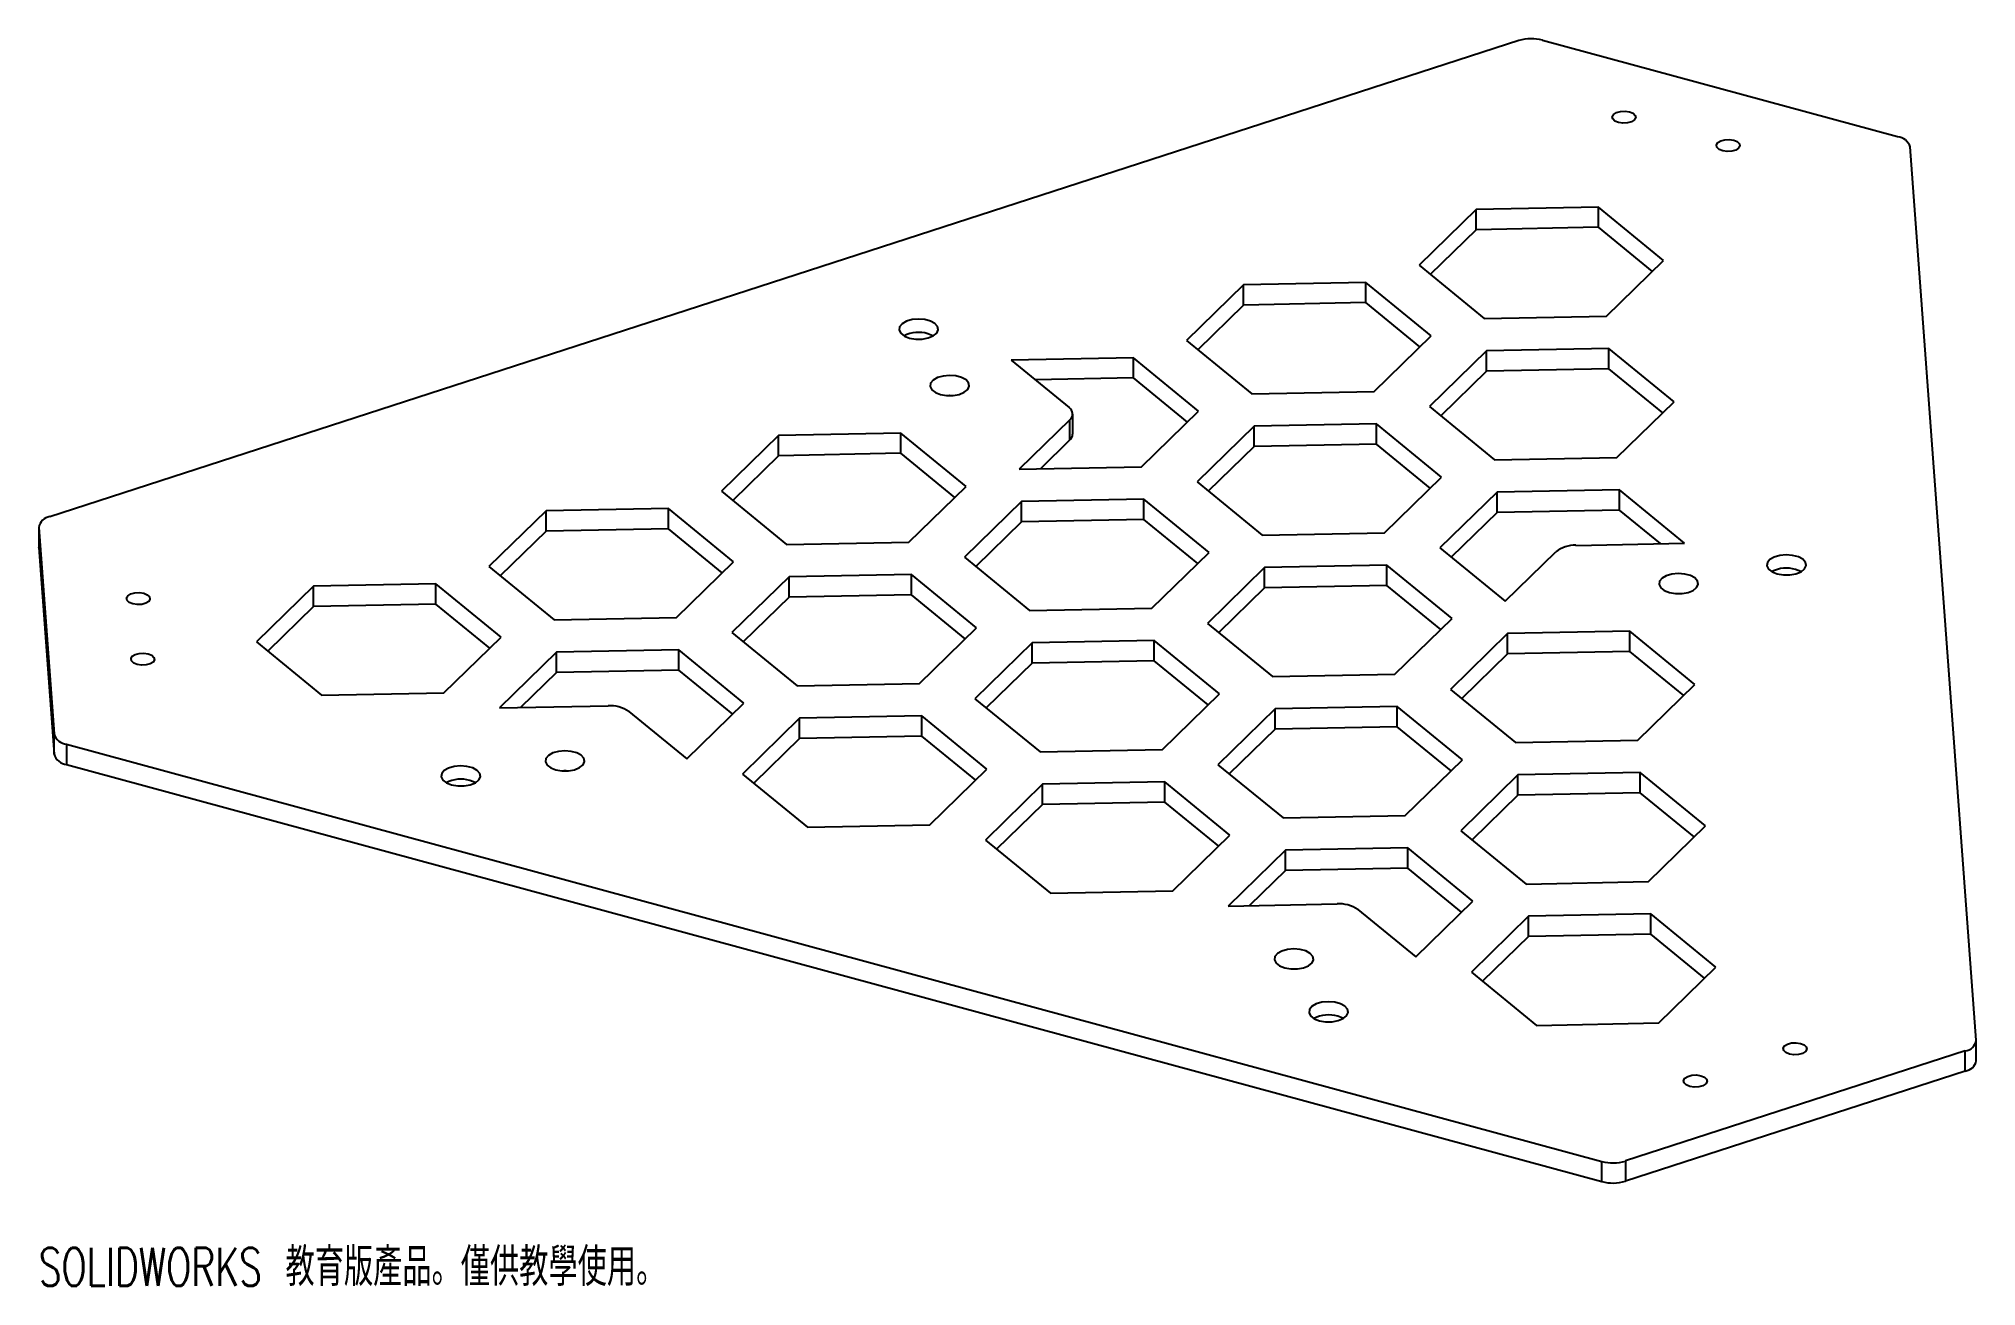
# Paper-space layout '_不等角視圖' of a CAD drawing. Header units: millimetres. Extents: x -146 to 101, y -86 to 73.
import ezdxf

# ---------------------------------------------------------------- set-up
doc = ezdxf.new("R2010")
doc.units = ezdxf.units.MM
doc.styles.add('SLDTEXTSTYLE0', font='TXT', dxfattribs={"width": 0.7, "bigfont": 'bigfont'})

psp = doc.layouts.new('_不等角視圖')

# ---------------------------------------------------------------- linework, layer by layer
at = {"color": 7, "linetype": 'Continuous', "lineweight": 25}
for p, q in [((42.26, 72.34), (-144.92, 11.68)), ((45.26, 72.4), (90.5, 60.11)), ((100.51, -55.02), (92.1, 58.8)), ((36.81, 50.82), (29.53, 43.72)), ((52.38, 51.13), (36.81, 50.82)), ((36.81, 48.25), (36.81, 50.82)), ((60.69, 44.33), (52.38, 51.13)), ((52.38, 48.56), (52.38, 51.13)), ((36.81, 48.25), (30.96, 42.55)), ((52.38, 48.56), (36.81, 48.25)), ((59.25, 42.93), (52.38, 48.56)), ((29.53, 43.72), (37.83, 36.93)), ((53.41, 37.23), (60.69, 44.33)), ((7.18, 41.22), (-0.09, 34.12)), ((22.76, 41.53), (7.18, 41.22)), ((7.18, 38.65), (7.18, 41.22)), ((31.06, 34.73), (22.76, 41.53)), ((22.76, 38.96), (22.76, 41.53)), ((7.18, 38.65), (1.34, 32.95)), ((22.76, 38.96), (7.18, 38.65)), ((29.63, 33.33), (22.76, 38.96)), ((37.83, 36.93), (53.41, 37.23)), ((23.79, 27.63), (31.06, 34.73)), ((-0.09, 34.12), (8.21, 27.33)), ((38.14, 32.81), (30.86, 25.71)), ((53.71, 33.11), (38.14, 32.81)), ((38.14, 30.24), (38.14, 32.81)), ((62.02, 26.32), (53.71, 33.11)), ((53.71, 30.54), (53.71, 33.11)), ((-6.86, 31.93), (-22.44, 31.62)), ((-22.44, 31.62), (-15.06, 25.58)), ((1.44, 25.13), (-6.86, 31.93)), ((-6.86, 29.36), (-6.86, 31.93)), ((38.14, 30.24), (32.3, 24.54)), ((53.71, 30.54), (38.14, 30.24)), ((60.58, 24.92), (53.71, 30.54)), ((-6.86, 29.36), (-19.37, 29.11)), ((0.01, 23.73), (-6.86, 29.36)), ((8.21, 27.33), (23.79, 27.63)), ((-14.6, 22.19), (-14.6, 24.76)), ((-5.84, 18.03), (1.44, 25.13)), ((30.86, 25.71), (39.16, 18.91)), ((54.74, 19.22), (62.02, 26.32)), ((-36.49, 22.33), (-52.06, 22.02)), ((-28.18, 15.53), (-36.49, 22.33)), ((-36.49, 19.76), (-36.49, 22.33)), ((-14.95, 24.04), (-21.41, 17.73)), ((-14.95, 21.47), (-14.95, 24.04)), ((8.51, 23.21), (1.24, 16.11)), ((24.09, 23.51), (8.51, 23.21)), ((8.51, 20.64), (8.51, 23.21)), ((32.39, 16.72), (24.09, 23.51)), ((24.09, 20.94), (24.09, 23.51)), ((-52.06, 22.02), (-59.34, 14.92)), ((-52.06, 19.45), (-52.06, 22.02)), ((-36.49, 19.76), (-52.06, 19.45)), ((-29.62, 14.13), (-36.49, 19.76)), ((-14.95, 21.47), (-18.72, 17.78)), ((8.51, 20.64), (2.67, 14.94)), ((24.09, 20.94), (8.51, 20.64)), ((30.96, 15.32), (24.09, 20.94)), ((-52.06, 19.45), (-57.91, 13.75)), ((-21.41, 17.73), (-5.84, 18.03)), ((39.16, 18.91), (54.74, 19.22)), ((-59.34, 14.92), (-51.04, 8.13)), ((-35.46, 8.43), (-28.18, 15.53)), ((1.24, 16.11), (9.54, 9.31)), ((25.12, 9.62), (32.39, 16.72)), ((55.05, 15.1), (39.47, 14.8)), ((63.35, 8.31), (55.05, 15.1)), ((55.05, 12.53), (55.05, 15.1)), ((-81.69, 12.42), (-88.96, 5.32)), ((-66.11, 12.73), (-81.69, 12.42)), ((-81.69, 9.85), (-81.69, 12.42)), ((-57.81, 5.93), (-66.11, 12.73)), ((-66.11, 10.15), (-66.11, 12.73)), ((-21.11, 13.61), (-28.38, 6.51)), ((-5.53, 13.91), (-21.11, 13.61)), ((-21.11, 11.04), (-21.11, 13.61)), ((2.77, 7.12), (-5.53, 13.91)), ((-5.53, 11.34), (-5.53, 13.91)), ((39.47, 14.8), (32.19, 7.7)), ((39.47, 12.22), (39.47, 14.8)), ((55.05, 12.53), (39.47, 12.22)), ((60.28, 8.25), (55.05, 12.53)), ((-146.32, 10.37), (-146.32, 7.8)), ((-146.32, 10.31), (-144.37, -16.01)), ((-146.32, 10.31), (-146.32, 7.74)), ((-66.11, 10.15), (-81.69, 9.85)), ((-59.24, 4.53), (-66.11, 10.15)), ((-21.11, 11.04), (-26.95, 5.33)), ((-5.53, 11.34), (-21.11, 11.04)), ((1.34, 5.72), (-5.53, 11.34)), ((39.47, 12.22), (33.63, 6.52)), ((-146.32, 7.74), (-146.32, 7.8)), ((-146.32, 7.74), (-144.37, -18.58)), ((-81.69, 9.85), (-87.53, 4.15)), ((-51.04, 8.13), (-35.46, 8.43)), ((9.54, 9.31), (25.12, 9.62)), ((32.19, 7.7), (40.5, 0.9)), ((49.5, 8.03), (63.35, 8.31)), ((-88.96, 5.32), (-80.66, -1.48)), ((-65.08, -1.17), (-57.81, 5.93)), ((-28.38, 6.51), (-20.08, -0.29)), ((-4.5, 0.02), (2.77, 7.12)), ((9.85, 5.2), (2.57, -1.91)), ((25.42, 5.5), (9.85, 5.2)), ((9.85, 2.62), (9.85, 5.2)), ((33.73, -1.29), (25.42, 5.5)), ((25.42, 2.93), (25.42, 5.5)), ((40.5, 0.9), (46.96, 7.21)), ((-111.31, 2.82), (-118.59, -4.28)), ((-95.73, 3.13), (-111.31, 2.82)), ((-111.31, 0.25), (-111.31, 2.82)), ((-87.43, -3.67), (-95.73, 3.13)), ((-95.73, 0.55), (-95.73, 3.13)), ((-50.73, 4.01), (-58.01, -3.09)), ((-35.15, 4.31), (-50.73, 4.01)), ((-50.73, 1.44), (-50.73, 4.01)), ((-26.85, -2.48), (-35.15, 4.31)), ((-35.15, 1.74), (-35.15, 4.31)), ((9.85, 2.62), (4, -3.08)), ((25.42, 2.93), (9.85, 2.62)), ((32.29, -2.69), (25.42, 2.93)), ((-111.31, 0.25), (-117.15, -5.45)), ((-95.73, 0.55), (-111.31, 0.25)), ((-88.86, -5.07), (-95.73, 0.55)), ((-50.73, 1.44), (-56.57, -4.27)), ((-35.15, 1.74), (-50.73, 1.44)), ((-28.29, -3.88), (-35.15, 1.74)), ((-20.08, -0.29), (-4.5, 0.02)), ((-80.66, -1.48), (-65.08, -1.17)), ((2.57, -1.91), (10.87, -8.7)), ((26.45, -8.4), (33.73, -1.29)), ((-118.59, -4.28), (-110.28, -11.08)), ((-94.71, -10.77), (-87.43, -3.67)), ((-58.01, -3.09), (-49.71, -9.89)), ((-34.13, -9.58), (-26.85, -2.48)), ((-19.78, -4.4), (-27.05, -11.51)), ((-4.2, -4.1), (-19.78, -4.4)), ((-19.78, -6.98), (-19.78, -4.4)), ((4.1, -10.89), (-4.2, -4.1)), ((-4.2, -6.67), (-4.2, -4.1)), ((40.8, -3.22), (33.53, -10.32)), ((56.38, -2.91), (40.8, -3.22)), ((40.8, -5.79), (40.8, -3.22)), ((64.68, -9.71), (56.38, -2.91)), ((56.38, -5.48), (56.38, -2.91)), ((-80.36, -5.59), (-87.63, -12.69)), ((-64.78, -5.29), (-80.36, -5.59)), ((-80.36, -8.16), (-80.36, -5.59)), ((-56.48, -12.08), (-64.78, -5.29)), ((-64.78, -7.86), (-64.78, -5.29)), ((-19.78, -6.98), (-25.62, -12.68)), ((-4.2, -6.67), (-19.78, -6.98)), ((2.67, -12.29), (-4.2, -6.67)), ((40.8, -5.79), (34.96, -11.49)), ((56.38, -5.48), (40.8, -5.79)), ((63.25, -11.11), (56.38, -5.48)), ((-80.36, -8.16), (-84.94, -12.64)), ((-64.78, -7.86), (-80.36, -8.16)), ((-57.91, -13.48), (-64.78, -7.86)), ((-49.71, -9.89), (-34.13, -9.58)), ((10.87, -8.7), (26.45, -8.4)), ((57.4, -16.81), (64.68, -9.71)), ((-110.28, -11.08), (-94.71, -10.77)), ((-63.75, -19.18), (-56.48, -12.08)), ((-27.05, -11.51), (-18.75, -18.3)), ((-3.17, -18), (4.1, -10.89)), ((33.53, -10.32), (41.83, -17.11)), ((-87.63, -12.69), (-73.78, -12.42)), ((-71.13, -13.14), (-63.75, -19.18)), ((-49.4, -14.01), (-56.68, -21.11)), ((-33.82, -13.7), (-49.4, -14.01)), ((-49.4, -16.58), (-49.4, -14.01)), ((-25.52, -20.5), (-33.82, -13.7)), ((-33.82, -16.27), (-33.82, -13.7)), ((11.18, -12.82), (3.9, -19.92)), ((26.75, -12.51), (11.18, -12.82)), ((11.18, -15.39), (11.18, -12.82)), ((35.06, -19.31), (26.75, -12.51)), ((26.75, -15.08), (26.75, -12.51)), ((-144.37, -18.58), (-144.37, -16.01)), ((-49.4, -16.58), (-55.24, -22.28)), ((-33.82, -16.27), (-49.4, -16.58)), ((-26.95, -21.89), (-33.82, -16.27)), ((11.18, -15.39), (5.34, -21.09)), ((26.75, -15.08), (11.18, -15.39)), ((33.62, -20.71), (26.75, -15.08)), ((41.83, -17.11), (57.4, -16.81)), ((-142.77, -17.32), (52.82, -70.48)), ((-142.77, -17.32), (-142.77, -19.89)), ((-18.75, -18.3), (-3.17, -18)), ((27.78, -26.41), (35.06, -19.31)), ((-142.77, -19.89), (52.82, -73.05)), ((-56.68, -21.11), (-48.37, -27.9)), ((-32.8, -27.6), (-25.52, -20.5)), ((-2.87, -22.11), (-18.45, -22.42)), ((5.43, -28.91), (-2.87, -22.11)), ((-2.87, -24.68), (-2.87, -22.11)), ((3.9, -19.92), (12.2, -26.71)), ((42.13, -21.23), (34.86, -28.33)), ((57.71, -20.93), (42.13, -21.23)), ((42.13, -23.8), (42.13, -21.23)), ((66.01, -27.72), (57.71, -20.93)), ((57.71, -23.5), (57.71, -20.93)), ((-18.45, -22.42), (-25.72, -29.52)), ((-18.45, -24.99), (-18.45, -22.42)), ((42.13, -23.8), (36.29, -29.5)), ((57.71, -23.5), (42.13, -23.8)), ((64.58, -29.12), (57.71, -23.5)), ((-18.45, -24.99), (-24.29, -30.69)), ((-2.87, -24.68), (-18.45, -24.99)), ((4, -30.31), (-2.87, -24.68)), ((12.2, -26.71), (27.78, -26.41)), ((-48.37, -27.9), (-32.8, -27.6)), ((-25.72, -29.52), (-17.42, -36.31)), ((-1.84, -36.01), (5.43, -28.91)), ((34.86, -28.33), (43.16, -35.13)), ((58.74, -34.82), (66.01, -27.72)), ((12.51, -30.83), (5.23, -37.93)), ((28.09, -30.53), (12.51, -30.83)), ((12.51, -33.4), (12.51, -30.83)), ((36.39, -37.32), (28.09, -30.53)), ((28.09, -33.1), (28.09, -30.53)), ((12.51, -33.4), (7.92, -37.88)), ((28.09, -33.1), (12.51, -33.4)), ((34.95, -38.72), (28.09, -33.1)), ((-17.42, -36.31), (-1.84, -36.01)), ((43.16, -35.13), (58.74, -34.82)), ((5.23, -37.93), (19.08, -37.66)), ((21.73, -38.38), (29.11, -44.42)), ((29.11, -44.42), (36.39, -37.32)), ((43.46, -39.24), (36.19, -46.34)), ((59.04, -38.94), (43.46, -39.24)), ((43.46, -41.82), (43.46, -39.24)), ((67.34, -45.73), (59.04, -38.94)), ((59.04, -41.51), (59.04, -38.94)), ((43.46, -41.82), (37.62, -47.52)), ((59.04, -41.51), (43.46, -41.82)), ((65.91, -47.13), (59.04, -41.51)), ((36.19, -46.34), (44.49, -53.14)), ((60.07, -52.83), (67.34, -45.73)), ((44.49, -53.14), (60.07, -52.83)), ((99.11, -56.39), (55.82, -70.42)), ((99.11, -58.96), (99.11, -56.39)), ((100.51, -57.65), (100.51, -55.08)), ((99.11, -58.96), (55.82, -72.99)), ((52.82, -73.05), (52.82, -70.48)), ((55.82, -70.42), (55.82, -72.99))]:
    psp.add_line(p, q, dxfattribs=at)
at = {"color": 7, "linetype": 'Continuous', "lineweight": 25, "flags": 128}
for points in [[(56.35, 63.27), (56.8, 63.08), (57.08, 62.82), (57.14, 62.52), (56.97, 62.23), (56.61, 62), (56.09, 61.85), (55.51, 61.82), (54.95, 61.91), (54.49, 62.1), (54.21, 62.36), (54.15, 62.66), (54.32, 62.95), (54.69, 63.19), (55.2, 63.33), (55.79, 63.36), (56.35, 63.27)], [(69.61, 59.67), (70.07, 59.48), (70.35, 59.21), (70.41, 58.91), (70.24, 58.62), (69.87, 58.39), (69.36, 58.25), (68.77, 58.22), (68.21, 58.3), (67.76, 58.49), (67.48, 58.76), (67.42, 59.06), (67.59, 59.35), (67.96, 59.58), (68.47, 59.72), (69.05, 59.75), (69.61, 59.67)], [(-35.38, 34.44), (-34.6, 34.31), (-33.78, 34.31), (-33, 34.45), (-32.36, 34.72), (-31.92, 35.07), (-31.72, 35.48), (-31.8, 35.91), (-32.14, 36.29), (-32.7, 36.6), (-33.43, 36.8), (-34.24, 36.86), (-35.05, 36.79), (-35.77, 36.58), (-36.32, 36.27), (-36.65, 35.88), (-36.71, 35.46), (-36.5, 35.05), (-36.04, 34.7), (-35.38, 34.44)], [(-32.35, 34.72), (-32.4, 34.74), (-33.05, 35)], [(-31.44, 27.25), (-30.66, 27.12), (-29.84, 27.12), (-29.06, 27.26), (-28.42, 27.53), (-27.97, 27.89), (-27.78, 28.3), (-27.86, 28.72), (-28.19, 29.11), (-28.76, 29.42), (-29.49, 29.61), (-30.3, 29.68), (-31.11, 29.6), (-31.83, 29.4), (-32.38, 29.08), (-32.7, 28.69), (-32.76, 28.27), (-32.55, 27.86), (-32.09, 27.51), (-31.44, 27.25)], [(-30.14, 27.1), (-30.3, 27.11), (-30.41, 27.1)], [(75.17, 4.39), (75.95, 4.26), (76.77, 4.26), (77.55, 4.41), (78.19, 4.67), (78.64, 5.03), (78.83, 5.44), (78.75, 5.86), (78.41, 6.25), (77.85, 6.56), (77.12, 6.75), (76.31, 6.82), (75.5, 6.74), (74.78, 6.54), (74.23, 6.22), (73.91, 5.83), (73.85, 5.41), (74.06, 5), (74.51, 4.65), (75.17, 4.39)], [(78.2, 4.67), (78.16, 4.7), (77.5, 4.96)], [(61.42, 2.01), (62.21, 1.88), (63.03, 1.88), (63.8, 2.03), (64.45, 2.29), (64.89, 2.65), (65.08, 3.06), (65.01, 3.48), (64.67, 3.87), (64.11, 4.18), (63.38, 4.37), (62.56, 4.44), (61.75, 4.37), (61.03, 4.16), (60.48, 3.85), (60.16, 3.46), (60.1, 3.03), (60.31, 2.62), (60.77, 2.27), (61.42, 2.01)], [(-132.94, 1.93), (-132.49, 1.74), (-132.21, 1.47), (-132.15, 1.17), (-132.31, 0.88), (-132.68, 0.65), (-133.2, 0.51), (-133.78, 0.48), (-134.34, 0.56), (-134.79, 0.75), (-135.07, 1.02), (-135.13, 1.32), (-134.97, 1.61), (-134.6, 1.84), (-134.08, 1.98), (-133.5, 2.01), (-132.94, 1.93)], [(62.72, 1.87), (62.56, 1.87), (62.46, 1.87)], [(-132.37, -5.79), (-131.91, -5.98), (-131.64, -6.25), (-131.58, -6.55), (-131.74, -6.84), (-132.11, -7.07), (-132.63, -7.21), (-133.21, -7.24), (-133.77, -7.16), (-134.22, -6.97), (-134.5, -6.7), (-134.56, -6.4), (-134.4, -6.11), (-134.03, -5.88), (-133.51, -5.74), (-132.93, -5.71), (-132.37, -5.79)], [(-80.44, -20.58), (-79.66, -20.71), (-78.84, -20.71), (-78.06, -20.56), (-77.42, -20.3), (-76.98, -19.94), (-76.78, -19.53), (-76.86, -19.11), (-77.2, -18.72), (-77.76, -18.41), (-78.49, -18.22), (-79.3, -18.15), (-80.11, -18.22), (-80.83, -18.43), (-81.38, -18.74), (-81.71, -19.13), (-81.77, -19.56), (-81.55, -19.97), (-81.1, -20.32), (-80.44, -20.58)], [(-93.72, -22.5), (-92.94, -22.63), (-92.12, -22.63), (-91.34, -22.49), (-90.7, -22.22), (-90.25, -21.87), (-90.06, -21.45), (-90.14, -21.03), (-90.48, -20.65), (-91.04, -20.34), (-91.77, -20.14), (-92.58, -20.07), (-93.39, -20.15), (-94.11, -20.35), (-94.66, -20.67), (-94.98, -21.06), (-95.04, -21.48), (-94.83, -21.89), (-94.38, -22.24), (-93.72, -22.5)], [(-90.69, -22.22), (-90.73, -22.19), (-91.39, -21.94)], [(-79.14, -20.72), (-79.3, -20.72), (-79.41, -20.72)], [(12.42, -45.81), (13.2, -45.95), (14.03, -45.94), (14.8, -45.8), (15.44, -45.54), (15.89, -45.18), (16.08, -44.77), (16, -44.35), (15.67, -43.96), (15.1, -43.65), (14.37, -43.45), (13.56, -43.39), (12.75, -43.46), (12.03, -43.67), (11.48, -43.98), (11.16, -44.37), (11.1, -44.8), (11.31, -45.21), (11.77, -45.56), (12.42, -45.81)], [(13.72, -45.96), (13.56, -45.96), (13.45, -45.96)], [(16.83, -52.55), (17.61, -52.68), (18.44, -52.67), (19.21, -52.53), (19.86, -52.27), (20.3, -51.91), (20.49, -51.5), (20.42, -51.08), (20.08, -50.69), (19.51, -50.38), (18.79, -50.18), (17.97, -50.12), (17.16, -50.19), (16.44, -50.4), (15.89, -50.71), (15.57, -51.1), (15.51, -51.53), (15.72, -51.94), (16.18, -52.29), (16.83, -52.55)], [(19.86, -52.26), (19.82, -52.24), (19.17, -51.98)], [(78.12, -55.43), (78.58, -55.62), (78.85, -55.89), (78.91, -56.19), (78.75, -56.48), (78.38, -56.71), (77.86, -56.85), (77.28, -56.89), (76.72, -56.8), (76.27, -56.61), (75.99, -56.34), (75.93, -56.04), (76.09, -55.76), (76.46, -55.52), (76.98, -55.38), (77.56, -55.35), (78.12, -55.43)], [(65.43, -59.55), (65.88, -59.74), (66.16, -60), (66.22, -60.3), (66.05, -60.59), (65.68, -60.83), (65.17, -60.97), (64.59, -61), (64.03, -60.91), (63.57, -60.72), (63.29, -60.46), (63.23, -60.16), (63.4, -59.87), (63.77, -59.64), (64.28, -59.49), (64.86, -59.46), (65.43, -59.55)]]:
    psp.add_lwpolyline(points, dxfattribs=at)
at = {"color": 7, "linetype": 'Continuous', "lineweight": 25}
for centre, radius, start, end in [((43.86, 67.1), 5.48, 75.2537, 106.9927), ((90.3, 58.23), 1.88, 17.4322, 83.9671), ((-34.22, 31.13), 4.04, 73.1655, 117.4462), ((-15.57, 24.77), 0.962, 310.6317, 57.8224), ((-15.61, 22.23), 1.01, 311.0443, 357.5938), ((-144.7, 10.06), 1.64, 97.5858, 171.0243), ((49.36, 4.16), 3.88, 87.8443, 128.0692), ((76.33, 1.09), 4.04, 73.1655, 117.4462), ((-73.51, -16.65), 4.24, 55.857, 93.734), ((-142.58, -15.45), 1.88, 197.4322, 263.9671), ((-142.58, -18.02), 1.88, 197.4322, 263.9671), ((-92.56, -25.8), 4.04, 73.1655, 117.4462), ((19.36, -41.89), 4.24, 55.857, 93.734), ((18, -55.85), 4.04, 73.1655, 117.4462), ((98.9, -54.77), 1.64, 277.5858, 351.0243), ((98.88, -57.3), 1.68, 278.097, 347.9085), ((54.21, -65.18), 5.48, 255.2537, 286.9927), ((54.21, -67.75), 5.48, 255.2537, 286.9927)]:
    psp.add_arc(centre, radius, start, end, dxfattribs=at)

# ---------------------------------------------------------------- texts
at = {"color": 7, "linetype": 'Continuous', "insert": (-146.32, -81.5), "char_height": 4.8336, "attachment_point": 1, "style": 'SLDTEXTSTYLE0'}
psp.add_mtext('SOLIDWORKS 教育版產品。僅供教學使用。', dxfattribs=at)

doc.saveas('drawing.dxf')
